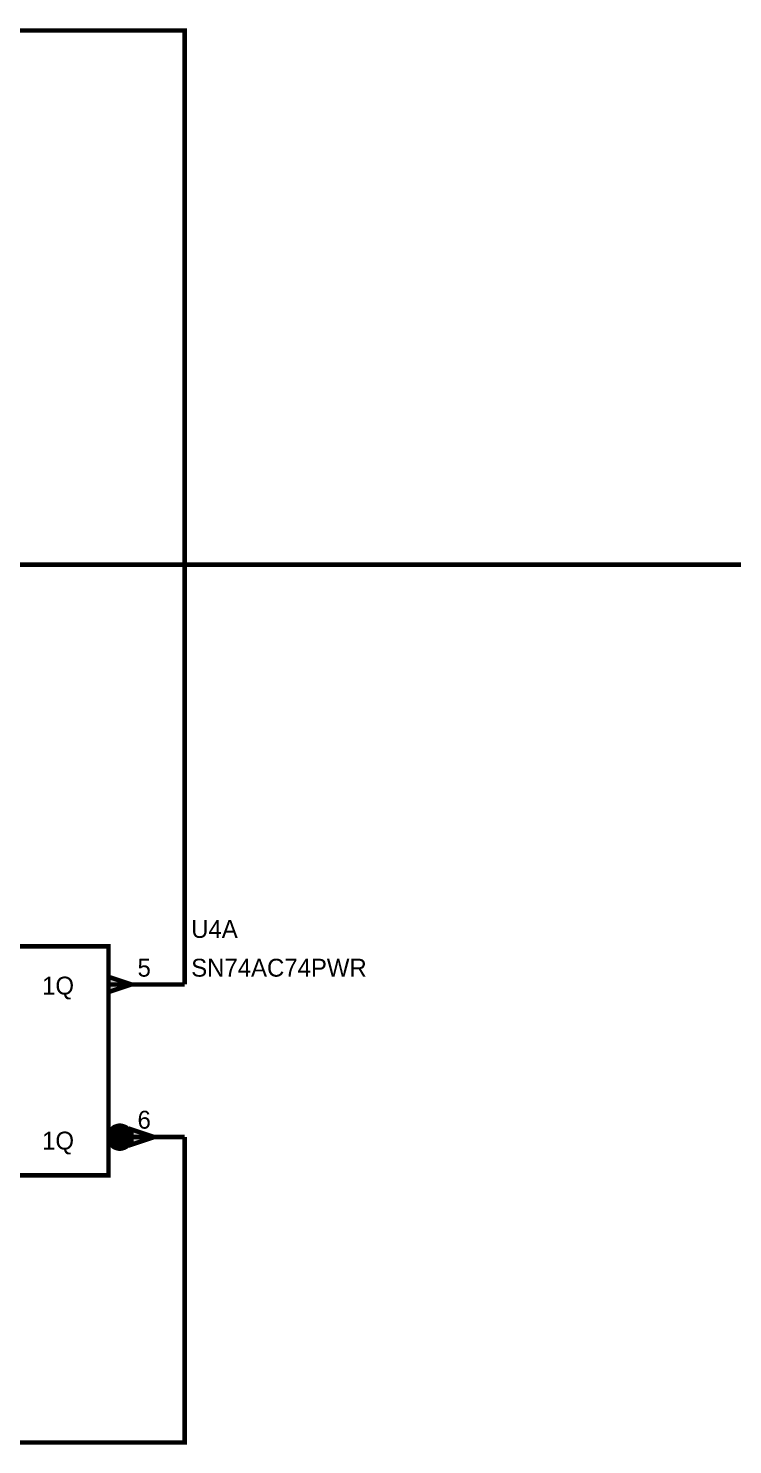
# Model space of a CAD drawing. Header units: inches. Extents: x 0 to 569, y 0 to 432.
# Drawn here: x 208 to 254.9, y 78.6 to 172.9 of the extents above; entities that cross this region are included whole.
import ezdxf

# ---------------------------------------------------------------- set-up
doc = ezdxf.new("R2010")
doc.units = ezdxf.units.IN
doc.layers.add('Sheet', color=255, linetype='Continuous')

msp = doc.modelspace()

# ---------------------------------------------------------------- linework, layer by layer
at = {"layer": 'Sheet'}
for points in [[(218.442, 109.215, 0.3, 0.3, 0), (218.442, 172.715, 0.3, 0.3, 0), (203.2, 172.715, 0.3, 0.3, 0)], [(309.885, 137.158, 0.3, 0.3, 0), (259.085, 137.158, 0.3, 0.3, 0), (129.542, 137.158, 0.3, 0.3, 0), (129.542, 132.073, 0.3, 0.3, 0)], [(193.042, 109.215, 0.3, 0.3, 0), (185.427, 109.215, 0.3, 0.3, 0), (185.427, 78.73, 0.3, 0.3, 0), (218.442, 78.73, 0.3, 0.3, 0), (218.442, 99.058, 0.3, 0.3, 0)], [(213.37, 109.215, 0.3, 0.3, 0), (218.442, 109.215, 0.3, 0.3, 0)], [(214.126, 99.814, 0.3, 0.3, 0), (214.089, 99.814, 0.3, 0.3, 0), (214.052, 99.814, 0.3, 0.3, 0), (214.015, 99.802, 0.3, 0.3, 0), (213.978, 99.802, 0.3, 0.3, 0), (213.94, 99.789, 0.3, 0.3, 0), (213.903, 99.777, 0.3, 0.3, 0), (213.866, 99.764, 0.3, 0.3, 0), (213.829, 99.752, 0.3, 0.3, 0), (213.792, 99.74, 0.3, 0.3, 0), (213.767, 99.727, 0.3, 0.3, 0), (213.73, 99.702, 0.3, 0.3, 0), (213.705, 99.69, 0.3, 0.3, 0), (213.668, 99.665, 0.3, 0.3, 0), (213.643, 99.64, 0.3, 0.3, 0), (213.618, 99.616, 0.3, 0.3, 0), (213.593, 99.591, 0.3, 0.3, 0), (213.568, 99.566, 0.3, 0.3, 0), (213.544, 99.541, 0.3, 0.3, 0), (213.519, 99.516, 0.3, 0.3, 0), (213.494, 99.479, 0.3, 0.3, 0), (213.482, 99.454, 0.3, 0.3, 0), (213.457, 99.417, 0.3, 0.3, 0), (213.444, 99.392, 0.3, 0.3, 0), (213.432, 99.355, 0.3, 0.3, 0), (213.42, 99.318, 0.3, 0.3, 0), (213.407, 99.281, 0.3, 0.3, 0), (213.395, 99.244, 0.3, 0.3, 0), (213.382, 99.206, 0.3, 0.3, 0), (213.382, 99.169, 0.3, 0.3, 0), (213.37, 99.132, 0.3, 0.3, 0), (213.37, 99.095, 0.3, 0.3, 0), (213.37, 99.058, 0.3, 0.3, 0)], [(214.895, 99.058, 0.3, 0.3, 0), (214.895, 99.095, 0.3, 0.3, 0), (214.895, 99.132, 0.3, 0.3, 0), (214.883, 99.169, 0.3, 0.3, 0), (214.883, 99.206, 0.3, 0.3, 0), (214.871, 99.244, 0.3, 0.3, 0), (214.858, 99.281, 0.3, 0.3, 0), (214.846, 99.318, 0.3, 0.3, 0), (214.833, 99.355, 0.3, 0.3, 0), (214.821, 99.392, 0.3, 0.3, 0), (214.796, 99.417, 0.3, 0.3, 0), (214.784, 99.454, 0.3, 0.3, 0), (214.759, 99.479, 0.3, 0.3, 0), (214.747, 99.516, 0.3, 0.3, 0), (214.722, 99.541, 0.3, 0.3, 0), (214.697, 99.566, 0.3, 0.3, 0), (214.672, 99.591, 0.3, 0.3, 0), (214.647, 99.616, 0.3, 0.3, 0), (214.61, 99.64, 0.3, 0.3, 0), (214.585, 99.665, 0.3, 0.3, 0), (214.561, 99.69, 0.3, 0.3, 0), (214.523, 99.702, 0.3, 0.3, 0), (214.486, 99.727, 0.3, 0.3, 0), (214.461, 99.74, 0.3, 0.3, 0), (214.424, 99.752, 0.3, 0.3, 0), (214.387, 99.764, 0.3, 0.3, 0), (214.35, 99.777, 0.3, 0.3, 0), (214.312, 99.789, 0.3, 0.3, 0), (214.275, 99.802, 0.3, 0.3, 0), (214.238, 99.802, 0.3, 0.3, 0), (214.201, 99.814, 0.3, 0.3, 0), (214.164, 99.814, 0.3, 0.3, 0), (214.126, 99.814, 0.3, 0.3, 0)], [(213.37, 99.058, 0.3, 0.3, 0), (218.442, 99.058, 0.3, 0.3, 0)], [(213.37, 99.058, 0.3, 0.3, 0), (213.37, 99.02, 0.3, 0.3, 0), (213.37, 98.983, 0.3, 0.3, 0), (213.382, 98.946, 0.3, 0.3, 0), (213.382, 98.909, 0.3, 0.3, 0), (213.395, 98.871, 0.3, 0.3, 0), (213.407, 98.834, 0.3, 0.3, 0), (213.42, 98.797, 0.3, 0.3, 0), (213.432, 98.76, 0.3, 0.3, 0), (213.444, 98.723, 0.3, 0.3, 0), (213.457, 98.698, 0.3, 0.3, 0), (213.482, 98.661, 0.3, 0.3, 0), (213.494, 98.623, 0.3, 0.3, 0), (213.519, 98.599, 0.3, 0.3, 0), (213.544, 98.574, 0.3, 0.3, 0), (213.568, 98.537, 0.3, 0.3, 0), (213.593, 98.512, 0.3, 0.3, 0), (213.618, 98.487, 0.3, 0.3, 0), (213.643, 98.462, 0.3, 0.3, 0), (213.668, 98.437, 0.3, 0.3, 0), (213.705, 98.425, 0.3, 0.3, 0), (213.73, 98.4, 0.3, 0.3, 0), (213.767, 98.388, 0.3, 0.3, 0), (213.792, 98.363, 0.3, 0.3, 0), (213.829, 98.351, 0.3, 0.3, 0), (213.866, 98.338, 0.3, 0.3, 0), (213.903, 98.326, 0.3, 0.3, 0), (213.94, 98.313, 0.3, 0.3, 0), (213.978, 98.301, 0.3, 0.3, 0), (214.015, 98.301, 0.3, 0.3, 0), (214.052, 98.289, 0.3, 0.3, 0), (214.089, 98.289, 0.3, 0.3, 0), (214.126, 98.289, 0.3, 0.3, 0)], [(213.37, 99.058, 0.0991, 0.0991, 0), (213.37, 99.095, 0.0991, 0.0991, 0), (213.37, 99.132, 0.0991, 0.0991, 0), (213.382, 99.169, 0.0991, 0.0991, 0), (213.382, 99.206, 0.0991, 0.0991, 0), (213.395, 99.244, 0.0991, 0.0991, 0), (213.407, 99.281, 0.0991, 0.0991, 0), (213.42, 99.318, 0.0991, 0.0991, 0), (213.432, 99.355, 0.0991, 0.0991, 0), (213.444, 99.392, 0.0991, 0.0991, 0), (213.457, 99.417, 0.0991, 0.0991, 0), (213.482, 99.454, 0.0991, 0.0991, 0), (213.494, 99.479, 0.0991, 0.0991, 0), (213.519, 99.516, 0.0991, 0.0991, 0), (213.544, 99.541, 0.0991, 0.0991, 0), (213.568, 99.566, 0.0991, 0.0991, 0), (213.593, 99.591, 0.0991, 0.0991, 0), (213.618, 99.616, 0.0991, 0.0991, 0), (213.643, 99.64, 0.0991, 0.0991, 0), (213.668, 99.665, 0.0991, 0.0991, 0), (213.705, 99.69, 0.0991, 0.0991, 0), (213.73, 99.702, 0.0991, 0.0991, 0), (213.767, 99.727, 0.0991, 0.0991, 0), (213.792, 99.74, 0.0991, 0.0991, 0), (213.829, 99.752, 0.0991, 0.0991, 0), (213.866, 99.764, 0.0991, 0.0991, 0), (213.903, 99.777, 0.0991, 0.0991, 0), (213.94, 99.789, 0.0991, 0.0991, 0), (213.978, 99.802, 0.0991, 0.0991, 0), (214.015, 99.802, 0.0991, 0.0991, 0), (214.052, 99.814, 0.0991, 0.0991, 0), (214.089, 99.814, 0.0991, 0.0991, 0), (214.126, 99.814, 0.0991, 0.0991, 0)], [(214.126, 98.289, 0.0991, 0.0991, 0), (214.089, 98.289, 0.0991, 0.0991, 0), (214.052, 98.289, 0.0991, 0.0991, 0), (214.015, 98.301, 0.0991, 0.0991, 0), (213.978, 98.301, 0.0991, 0.0991, 0), (213.94, 98.313, 0.0991, 0.0991, 0), (213.903, 98.326, 0.0991, 0.0991, 0), (213.866, 98.338, 0.0991, 0.0991, 0), (213.829, 98.351, 0.0991, 0.0991, 0), (213.792, 98.363, 0.0991, 0.0991, 0), (213.767, 98.388, 0.0991, 0.0991, 0), (213.73, 98.4, 0.0991, 0.0991, 0), (213.705, 98.425, 0.0991, 0.0991, 0), (213.668, 98.437, 0.0991, 0.0991, 0), (213.643, 98.462, 0.0991, 0.0991, 0), (213.618, 98.487, 0.0991, 0.0991, 0), (213.593, 98.512, 0.0991, 0.0991, 0), (213.568, 98.537, 0.0991, 0.0991, 0), (213.544, 98.574, 0.0991, 0.0991, 0), (213.519, 98.599, 0.0991, 0.0991, 0), (213.494, 98.623, 0.0991, 0.0991, 0), (213.482, 98.661, 0.0991, 0.0991, 0), (213.457, 98.698, 0.0991, 0.0991, 0), (213.444, 98.723, 0.0991, 0.0991, 0), (213.432, 98.76, 0.0991, 0.0991, 0), (213.42, 98.797, 0.0991, 0.0991, 0), (213.407, 98.834, 0.0991, 0.0991, 0), (213.395, 98.871, 0.0991, 0.0991, 0), (213.382, 98.909, 0.0991, 0.0991, 0), (213.382, 98.946, 0.0991, 0.0991, 0), (213.37, 98.983, 0.0991, 0.0991, 0), (213.37, 99.02, 0.0991, 0.0991, 0), (213.37, 99.058, 0.0991, 0.0991, 0)], [(213.37, 99.058, 0.0991, 0.0991, 0), (213.37, 99.058, 0.0991, 0.0991, 0)], [(214.126, 98.289, 0.3, 0.3, 0), (214.164, 98.289, 0.3, 0.3, 0), (214.201, 98.289, 0.3, 0.3, 0), (214.238, 98.301, 0.3, 0.3, 0), (214.275, 98.301, 0.3, 0.3, 0), (214.312, 98.313, 0.3, 0.3, 0), (214.35, 98.326, 0.3, 0.3, 0), (214.387, 98.338, 0.3, 0.3, 0), (214.424, 98.351, 0.3, 0.3, 0), (214.461, 98.363, 0.3, 0.3, 0), (214.486, 98.388, 0.3, 0.3, 0), (214.523, 98.4, 0.3, 0.3, 0), (214.561, 98.425, 0.3, 0.3, 0), (214.585, 98.437, 0.3, 0.3, 0), (214.61, 98.462, 0.3, 0.3, 0), (214.647, 98.487, 0.3, 0.3, 0), (214.672, 98.512, 0.3, 0.3, 0), (214.697, 98.537, 0.3, 0.3, 0), (214.722, 98.574, 0.3, 0.3, 0), (214.747, 98.599, 0.3, 0.3, 0), (214.759, 98.623, 0.3, 0.3, 0), (214.784, 98.661, 0.3, 0.3, 0), (214.796, 98.698, 0.3, 0.3, 0), (214.821, 98.723, 0.3, 0.3, 0), (214.833, 98.76, 0.3, 0.3, 0), (214.846, 98.797, 0.3, 0.3, 0), (214.858, 98.834, 0.3, 0.3, 0), (214.871, 98.871, 0.3, 0.3, 0), (214.883, 98.909, 0.3, 0.3, 0), (214.883, 98.946, 0.3, 0.3, 0), (214.895, 98.983, 0.3, 0.3, 0), (214.895, 99.02, 0.3, 0.3, 0), (214.895, 99.058, 0.3, 0.3, 0)], [(214.126, 99.814, 0.0991, 0.0991, 0), (214.126, 99.814, 0.0991, 0.0991, 0)], [(214.126, 99.814, 0.0991, 0.0991, 0), (214.164, 99.814, 0.0991, 0.0991, 0), (214.201, 99.814, 0.0991, 0.0991, 0), (214.238, 99.802, 0.0991, 0.0991, 0), (214.275, 99.802, 0.0991, 0.0991, 0), (214.312, 99.789, 0.0991, 0.0991, 0), (214.35, 99.777, 0.0991, 0.0991, 0), (214.387, 99.764, 0.0991, 0.0991, 0), (214.424, 99.752, 0.0991, 0.0991, 0), (214.461, 99.74, 0.0991, 0.0991, 0), (214.486, 99.727, 0.0991, 0.0991, 0), (214.523, 99.702, 0.0991, 0.0991, 0), (214.561, 99.69, 0.0991, 0.0991, 0), (214.585, 99.665, 0.0991, 0.0991, 0), (214.61, 99.64, 0.0991, 0.0991, 0), (214.647, 99.616, 0.0991, 0.0991, 0), (214.672, 99.591, 0.0991, 0.0991, 0), (214.697, 99.566, 0.0991, 0.0991, 0), (214.722, 99.541, 0.0991, 0.0991, 0), (214.747, 99.516, 0.0991, 0.0991, 0), (214.759, 99.479, 0.0991, 0.0991, 0), (214.784, 99.454, 0.0991, 0.0991, 0), (214.796, 99.417, 0.0991, 0.0991, 0), (214.821, 99.392, 0.0991, 0.0991, 0), (214.833, 99.355, 0.0991, 0.0991, 0), (214.846, 99.318, 0.0991, 0.0991, 0), (214.858, 99.281, 0.0991, 0.0991, 0), (214.871, 99.244, 0.0991, 0.0991, 0), (214.883, 99.206, 0.0991, 0.0991, 0), (214.883, 99.169, 0.0991, 0.0991, 0), (214.895, 99.132, 0.0991, 0.0991, 0), (214.895, 99.095, 0.0991, 0.0991, 0), (214.895, 99.058, 0.0991, 0.0991, 0)], [(214.895, 99.058, 0.0991, 0.0991, 0), (214.895, 99.02, 0.0991, 0.0991, 0), (214.895, 98.983, 0.0991, 0.0991, 0), (214.883, 98.946, 0.0991, 0.0991, 0), (214.883, 98.909, 0.0991, 0.0991, 0), (214.871, 98.871, 0.0991, 0.0991, 0), (214.858, 98.834, 0.0991, 0.0991, 0), (214.846, 98.797, 0.0991, 0.0991, 0), (214.833, 98.76, 0.0991, 0.0991, 0), (214.821, 98.723, 0.0991, 0.0991, 0), (214.796, 98.698, 0.0991, 0.0991, 0), (214.784, 98.661, 0.0991, 0.0991, 0), (214.759, 98.623, 0.0991, 0.0991, 0), (214.747, 98.599, 0.0991, 0.0991, 0), (214.722, 98.574, 0.0991, 0.0991, 0), (214.697, 98.537, 0.0991, 0.0991, 0), (214.672, 98.512, 0.0991, 0.0991, 0), (214.647, 98.487, 0.0991, 0.0991, 0), (214.61, 98.462, 0.0991, 0.0991, 0), (214.585, 98.437, 0.0991, 0.0991, 0), (214.561, 98.425, 0.0991, 0.0991, 0), (214.523, 98.4, 0.0991, 0.0991, 0), (214.486, 98.388, 0.0991, 0.0991, 0), (214.461, 98.363, 0.0991, 0.0991, 0), (214.424, 98.351, 0.0991, 0.0991, 0), (214.387, 98.338, 0.0991, 0.0991, 0), (214.35, 98.326, 0.0991, 0.0991, 0), (214.312, 98.313, 0.0991, 0.0991, 0), (214.275, 98.301, 0.0991, 0.0991, 0), (214.238, 98.301, 0.0991, 0.0991, 0), (214.201, 98.289, 0.0991, 0.0991, 0), (214.164, 98.289, 0.0991, 0.0991, 0), (214.126, 98.289, 0.0991, 0.0991, 0)], [(214.895, 99.058, 0.0991, 0.0991, 0), (214.895, 99.058, 0.0991, 0.0991, 0), (214.895, 99.058, 0.0991, 0.0991, 0), (214.895, 99.058, 0.0991, 0.0991, 0), (214.895, 99.058, 0.0991, 0.0991, 0), (214.895, 99.058, 0.0991, 0.0991, 0), (214.895, 99.058, 0.0991, 0.0991, 0), (214.895, 99.058, 0.0991, 0.0991, 0), (214.895, 99.058, 0.0991, 0.0991, 0), (214.895, 99.058, 0.0991, 0.0991, 0), (214.895, 99.058, 0.0991, 0.0991, 0), (214.895, 99.058, 0.0991, 0.0991, 0), (214.895, 99.058, 0.0991, 0.0991, 0), (214.895, 99.058, 0.0991, 0.0991, 0), (214.895, 99.058, 0.0991, 0.0991, 0), (214.895, 99.058, 0.0991, 0.0991, 0), (214.895, 99.058, 0.0991, 0.0991, 0), (214.895, 99.058, 0.0991, 0.0991, 0), (214.895, 99.058, 0.0991, 0.0991, 0), (214.895, 99.058, 0.0991, 0.0991, 0), (214.895, 99.058, 0.0991, 0.0991, 0), (214.895, 99.058, 0.0991, 0.0991, 0), (214.895, 99.058, 0.0991, 0.0991, 0), (214.895, 99.058, 0.0991, 0.0991, 0), (214.895, 99.058, 0.0991, 0.0991, 0), (214.895, 99.058, 0.0991, 0.0991, 0), (214.895, 99.058, 0.0991, 0.0991, 0), (214.895, 99.058, 0.0991, 0.0991, 0), (214.895, 99.058, 0.0991, 0.0991, 0), (214.895, 99.058, 0.0991, 0.0991, 0), (214.895, 99.058, 0.0991, 0.0991, 0), (214.895, 99.058, 0.0991, 0.0991, 0), (214.895, 99.058, 0.0991, 0.0991, 0)], [(214.895, 99.058, 0.0991, 0.0991, 0), (214.895, 99.058, 0.0991, 0.0991, 0)]]:
    msp.add_lwpolyline(points, format="xyseb", dxfattribs=at)
for points in [[(198.127, 111.758, 0.3, 0.3, 0), (213.37, 111.758, 0.3, 0.3, 0), (213.37, 96.515, 0.3, 0.3, 0), (198.127, 96.515, 0.3, 0.3, 0), (198.127, 111.758, 0.3, 0.3, 0)], [(198.127, 111.758, 0.0991, 0.0991, 0), (198.127, 96.515, 0.0991, 0.0991, 0), (213.37, 96.515, 0.0991, 0.0991, 0), (213.37, 111.758, 0.0991, 0.0991, 0), (198.127, 111.758, 0.0991, 0.0991, 0), (198.127, 111.758, 0.0991, 0.0991, 0)], [(214.895, 109.215, 0.3, 0.3, 0), (213.37, 109.724, 0.3, 0.3, 0), (213.37, 108.707, 0.3, 0.3, 0), (214.895, 109.215, 0.3, 0.3, 0)], [(214.895, 109.215, 0.0991, 0.0991, 0), (213.37, 109.724, 0.0991, 0.0991, 0), (213.37, 108.707, 0.0991, 0.0991, 0), (214.895, 109.215, 0.0991, 0.0991, 0)], [(213.741, 99.06, 0.762, 0.762, 1), (214.503, 99.06, 0.762, 0.762, 1)], [(216.408, 99.058, 0.3, 0.3, 0), (214.895, 99.566, 0.3, 0.3, 0), (214.895, 98.549, 0.3, 0.3, 0), (216.408, 99.058, 0.3, 0.3, 0)], [(216.408, 99.058, 0.0991, 0.0991, 0), (214.895, 99.566, 0.0991, 0.0991, 0), (214.895, 98.549, 0.0991, 0.0991, 0), (216.408, 99.058, 0.0991, 0.0991, 0)]]:
    msp.add_lwpolyline(points, format="xyseb", close=True, dxfattribs=at)
for points in [[(213.31, 108.643), (215.041, 109.22), (213.31, 109.797)], [(214.834, 98.483), (216.565, 99.06), (214.834, 99.637)]]:
    msp.add_solid(points, dxfattribs=at)

# ---------------------------------------------------------------- texts
for s, height, p in [('U4A', 1.1906, (218.877, 112.316)), ('5', 1.191, (215.305, 109.736)), ('SN74AC74PWR', 1.19063, (218.877, 109.736)), ('1Q', 1.1906, (208.955, 108.545)), ('6', 1.191, (215.305, 99.616)), ('1Q', 1.1906, (208.955, 98.227))]:
    msp.add_text(s, height=height, dxfattribs=at).set_placement(p)

doc.saveas('drawing.dxf')
